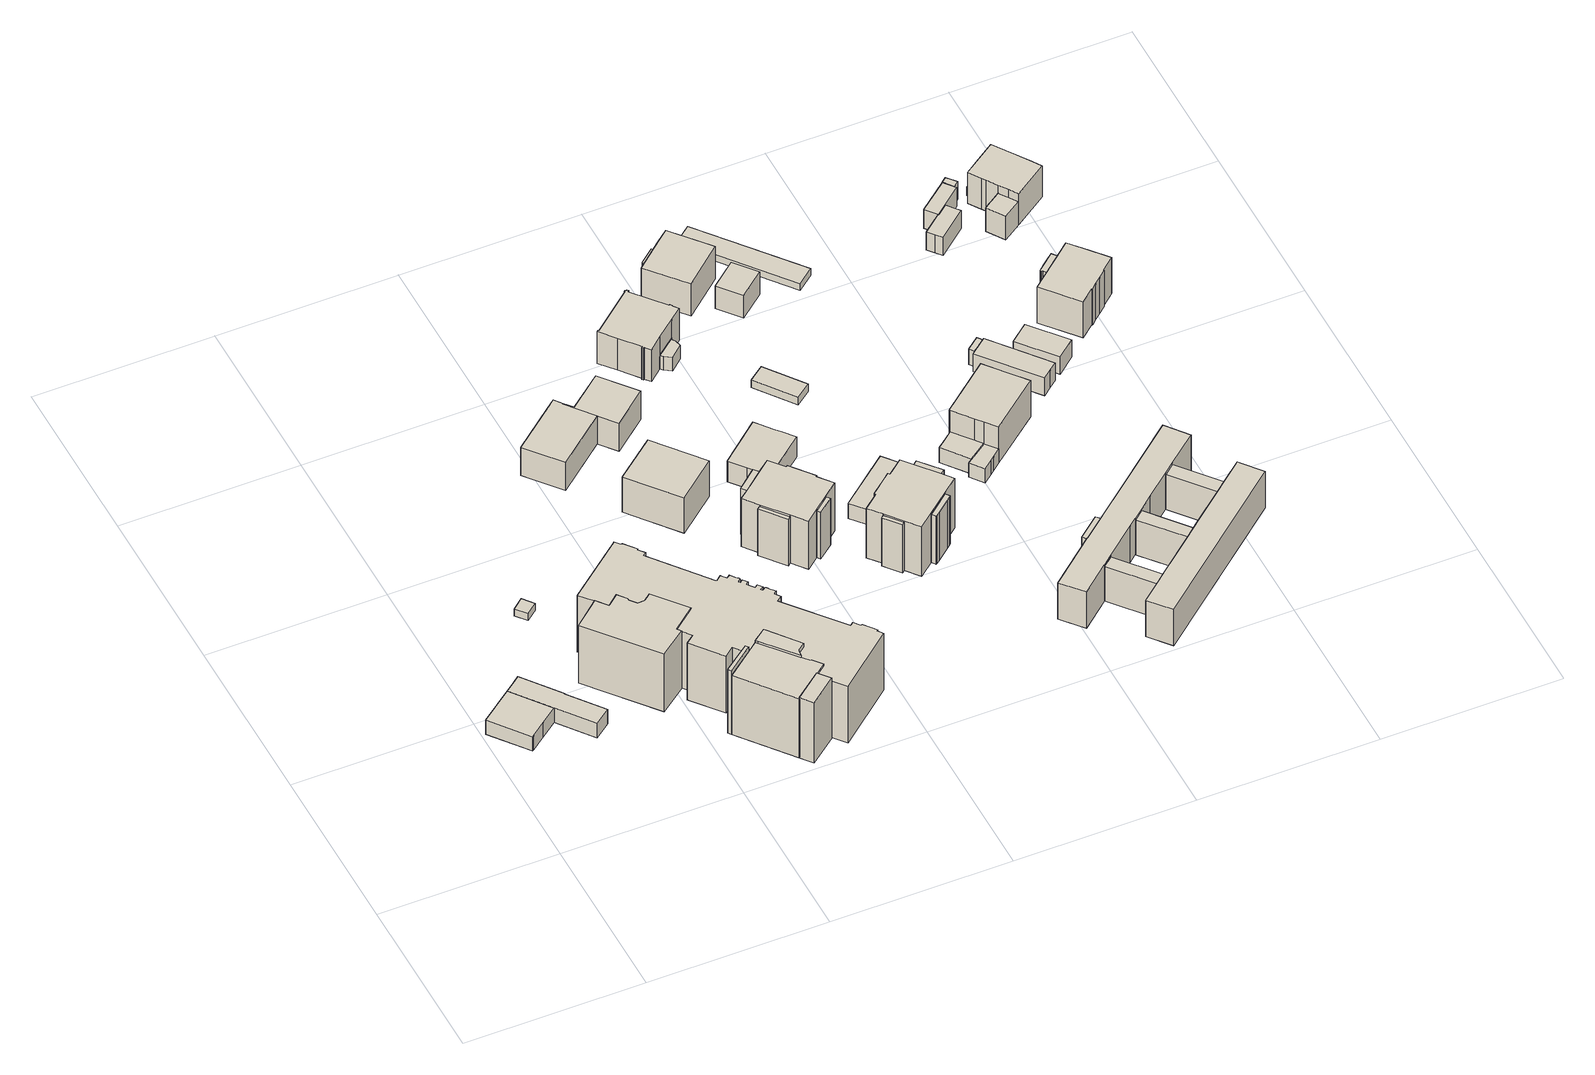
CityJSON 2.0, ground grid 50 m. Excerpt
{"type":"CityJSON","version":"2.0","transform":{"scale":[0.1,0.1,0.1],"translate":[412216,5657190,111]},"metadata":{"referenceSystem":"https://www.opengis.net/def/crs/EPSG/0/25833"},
"CityObjects":{
"building1":{"type":"Building","attributes":{"Gemeindeschluessel":14612000,"Geometrietyp2DReferenz":"3000","function":"31001_9998","roofType":"9999"},"children":["building1-1","building1-2"]},
"building1-1":{"type":"BuildingPart","attributes":{"Dachtyp_tdc":"tdcFreeFormRoof","Dachneigung":44.34,"QualitaetDacherkennung":49,"Geometrietyp2DReferenz":"3000","measuredHeight":6.43,"roofType":"5000"},"parents":["building1"],"geometry":[{"type":"Solid","lod":"1","boundaries":[[[[0,1,2,3,4,5,6,7]],[[8,9,10,11,12,13,14,15]],[[7,8,15,0]],[[6,9,8,7]],[[5,10,9,6]],[[4,11,10,5]],[[3,12,11,4]],[[2,13,12,3]],[[1,14,13,2]],[[0,15,14,1]]]]}]},
"building1-2":{"type":"BuildingPart","attributes":{"Dachtyp_tdc":"tdcCutGableRoof","Dachneigung":0.229,"QualitaetDacherkennung":75,"Geometrietyp2DReferenz":"3000","measuredHeight":6.24,"roofType":"9999"},"parents":["building1"],"geometry":[{"type":"Solid","lod":"1","boundaries":[[[[1,0,16,17,18,19]],[[14,20,21,22,23,15]],[[19,20,14,1]],[[18,21,20,19]],[[17,22,21,18]],[[16,23,22,17]],[[0,15,23,16]],[[1,14,15,0]]]]}]},
"building2":{"type":"Building","attributes":{"Dachtyp_tdc":"tdcPolyFlatRoof","Gemeindeschluessel":14612000,"Dachneigung":0,"QualitaetDacherkennung":31,"Geometrietyp2DReferenz":"3000","measuredHeight":2.47,"function":"31001_9998","roofType":"1000"},"geometry":[{"type":"Solid","lod":"1","boundaries":[[[[24,25,26,27]],[[28,29,30,31]],[[27,29,28,24]],[[26,30,29,27]],[[25,31,30,26]],[[24,28,31,25]]]]}]},
"building3":{"type":"Building","attributes":{"name":"Sächsisches Staatsministerium der Justiz und für Demokratie, Europa und Gleichstellung","Dachtyp_tdc":"tdcFreeFormRoof","Gemeindeschluessel":14612000,"Dachneigung":10.08,"QualitaetDacherkennung":27,"Geometrietyp2DReferenz":"3000","measuredHeight":21.05,"function":"31001_3010","roofType":"5000"},"geometry":[{"type":"Solid","lod":"1","boundaries":[[[[32,33,34,35,36,37,38,39,40,41,42,43,44,45]],[[46,47,48,49,50,51,52,53,54,55,56,57,58,59]],[[45,47,46,32]],[[44,48,47,45]],[[43,49,48,44]],[[42,50,49,43]],[[41,51,50,42]],[[40,52,51,41]],[[39,53,52,40]],[[38,54,53,39]],[[37,55,54,38]],[[36,56,55,37]],[[35,57,56,36]],[[34,58,57,35]],[[33,59,58,34]],[[32,46,59,33]]]]}]},
"building4":{"type":"Building","attributes":{"name":"Sächsisches Staatsministerium der Justiz und für Demokratie, Europa und Gleichstellung","Gemeindeschluessel":14612000,"Geometrietyp2DReferenz":"3000","function":"31001_3010","roofType":"9999"},"children":["building4-1","building4-2","building4-3","building4-4"]},
"building4-1":{"type":"BuildingPart","attributes":{"Dachtyp_tdc":"tdcGableRoof","Dachneigung":10.08,"QualitaetDacherkennung":24,"Geometrietyp2DReferenz":"3000","measuredHeight":22.09,"roofType":"3100"},"parents":["building4"],"geometry":[{"type":"Solid","lod":"1","boundaries":[[[[60,61,62,63,64,65,66]],[[67,68,69,70,71,72,73]],[[66,68,67,60]],[[65,69,68,66]],[[64,70,69,65]],[[63,71,70,64]],[[62,72,71,63]],[[61,73,72,62]],[[60,67,73,61]]]]}]},
"building4-2":{"type":"BuildingPart","attributes":{"Dachtyp_tdc":"tdcHipAndGableRoof","Dachneigung":12.04,"QualitaetDacherkennung":25,"Geometrietyp2DReferenz":"3000","measuredHeight":21.77,"roofType":"5000"},"parents":["building4"],"geometry":[{"type":"Solid","lod":"1","boundaries":[[[[74,75,76,77,78,79,80,81,82,83,84,85]],[[86,69,67,87,88,89,90,91,92,93,94,95]],[[85,69,86,74]],[[84,67,69,85]],[[83,87,67,84]],[[82,88,87,83]],[[81,89,88,82]],[[80,90,89,81]],[[79,91,90,80]],[[78,92,91,79]],[[77,93,92,78]],[[76,94,93,77]],[[75,95,94,76]],[[74,86,95,75]]]]}]},
"building4-3":{"type":"BuildingPart","attributes":{"Dachtyp_tdc":"tdcFreeFormRoof","Dachneigung":59.9,"QualitaetDacherkennung":11,"Geometrietyp2DReferenz":"3000","measuredHeight":22.78,"roofType":"5000"},"parents":["building4"],"geometry":[{"type":"Solid","lod":"1","boundaries":[[[[96,97,98,99]],[[92,100,101,93]],[[99,100,92,96]],[[98,101,100,99]],[[97,93,101,98]],[[96,92,93,97]]]]}]},
"building4-4":{"type":"BuildingPart","attributes":{"Dachtyp_tdc":"tdcPolyFlatRoof","Dachneigung":0,"QualitaetDacherkennung":28,"Geometrietyp2DReferenz":"3000","measuredHeight":22.17,"roofType":"1000"},"parents":["building4"],"geometry":[{"type":"Solid","lod":"1","boundaries":[[[[102,103,104,105]],[[94,106,107,95]],[[105,106,94,102]],[[104,107,106,105]],[[103,95,107,104]],[[102,94,95,103]]]]}]},
"building5":{"type":"Building","attributes":{"name":"Sächsisches Staatsministerium der Justiz und für Demokratie, Europa und Gleichstellung","Dachtyp_tdc":"tdcFreeFormRoof","Gemeindeschluessel":14612000,"Dachneigung":47.97,"QualitaetDacherkennung":21,"Geometrietyp2DReferenz":"3000","measuredHeight":24.98,"function":"31001_3010","roofType":"5000"},"geometry":[{"type":"Solid","lod":"1","boundaries":[[[[108,109,110,111,112,113,114,115,116,117,118,119,120,121,122,123,124,125,126,127,128,129,130,131,132,133,134,135,136,137,138,139,140,141,142,143,144,145,146,147,148,149,150,151,152,153,154,155,156,157,158,159,160,161,162,163,164,165,166,167,168,169,170,171,172,173,174,175,176,177,178,179,180,181,182]],[[183,184,185,186,187,188,189,190,191,192,193,194,195,196,197,198,199,200,201,202,203,204,205,206,207,208,209,210,211,212,213,214,215,216,217,218,219,220,221,222,223,224,225,226,227,228,229,230,231,232,233,234,235,236,237,238,239,240,241,242,243,244,245,246,247,248,249,250,251,252,253,254,255,256,257]],[[182,184,183,108]],[[181,185,184,182]],[[180,186,185,181]],[[179,187,186,180]],[[178,188,187,179]],[[177,189,188,178]],[[176,190,189,177]],[[175,191,190,176]],[[174,192,191,175]],[[173,193,192,174]],[[172,194,193,173]],[[171,195,194,172]],[[170,196,195,171]],[[169,197,196,170]],[[168,198,197,169]],[[167,199,198,168]],[[166,200,199,167]],[[165,201,200,166]],[[164,202,201,165]],[[163,203,202,164]],[[162,204,203,163]],[[161,205,204,162]],[[160,206,205,161]],[[159,207,206,160]],[[158,208,207,159]],[[157,209,208,158]],[[156,210,209,157]],[[155,211,210,156]],[[154,212,211,155]],[[153,213,212,154]],[[152,214,213,153]],[[151,215,214,152]],[[150,216,215,151]],[[149,217,216,150]],[[148,218,217,149]],[[147,219,218,148]],[[146,220,219,147]],[[145,221,220,146]],[[144,222,221,145]],[[143,223,222,144]],[[142,224,223,143]],[[141,225,224,142]],[[140,226,225,141]],[[139,227,226,140]],[[138,228,227,139]],[[137,229,228,138]],[[136,230,229,137]],[[135,231,230,136]],[[134,232,231,135]],[[133,233,232,134]],[[132,234,233,133]],[[131,235,234,132]],[[130,236,235,131]],[[129,237,236,130]],[[128,238,237,129]],[[127,239,238,128]],[[126,240,239,127]],[[125,241,240,126]],[[124,242,241,125]],[[123,243,242,124]],[[122,244,243,123]],[[121,245,244,122]],[[120,246,245,121]],[[119,247,246,120]],[[118,248,247,119]],[[117,249,248,118]],[[116,250,249,117]],[[115,251,250,116]],[[114,252,251,115]],[[113,253,252,114]],[[112,254,253,113]],[[111,255,254,112]],[[110,256,255,111]],[[109,257,256,110]],[[108,183,257,109]]]]}]},
"building6":{"type":"Building","attributes":{"Gemeindeschluessel":14612000,"Geometrietyp2DReferenz":"3000","function":"31001_9998","roofType":"9999"},"children":["building6-1","building6-2"]},
"building6-1":{"type":"BuildingPart","attributes":{"Dachtyp_tdc":"tdcPolyFlatRoof","Dachneigung":0,"QualitaetDacherkennung":70,"Geometrietyp2DReferenz":"3000","measuredHeight":9.77,"roofType":"1000"},"parents":["building6"],"geometry":[{"type":"Solid","lod":"1","boundaries":[[[[258,259,260,261,262,263,264]],[[265,266,267,268,269,270,271]],[[264,266,265,258]],[[263,267,266,264]],[[262,268,267,263]],[[261,269,268,262]],[[260,270,269,261]],[[259,271,270,260]],[[258,265,271,259]]]]}]},
"building6-2":{"type":"BuildingPart","attributes":{"Dachtyp_tdc":"tdcPolyFlatRoof","Dachneigung":0,"QualitaetDacherkennung":74,"Geometrietyp2DReferenz":"3000","measuredHeight":9.79,"roofType":"1000"},"parents":["building6"],"geometry":[{"type":"Solid","lod":"1","boundaries":[[[[272,273,274,259,258,264,275]],[[276,277,266,265,271,278,279]],[[275,277,276,272]],[[264,266,277,275]],[[258,265,266,264]],[[259,271,265,258]],[[274,278,271,259]],[[273,279,278,274]],[[272,276,279,273]]]]}]},
"building7":{"type":"Building","attributes":{"Dachtyp_tdc":"tdcCutTentRoof","Gemeindeschluessel":14612000,"Dachneigung":19.86,"QualitaetDacherkennung":43,"Geometrietyp2DReferenz":"3000","measuredHeight":13.72,"function":"31001_9998","roofType":"9999"},"geometry":[{"type":"Solid","lod":"1","boundaries":[[[[280,281,282,283]],[[284,285,286,287]],[[283,285,284,280]],[[282,286,285,283]],[[281,287,286,282]],[[280,284,287,281]]]]}]},
"building8":{"type":"Building","attributes":{"Gemeindeschluessel":14612000,"Geometrietyp2DReferenz":"3000","function":"31001_9998","roofType":"9999"},"children":["building8-1","building8-2","building8-3","building8-4"]},
"building8-1":{"type":"BuildingPart","attributes":{"Dachtyp_tdc":"tdcCutTentRoof","Dachneigung":25.21,"QualitaetDacherkennung":63,"Geometrietyp2DReferenz":"3000","measuredHeight":18.15,"roofType":"9999"},"parents":["building8"],"geometry":[{"type":"Solid","lod":"1","boundaries":[[[[288,289,290,291,292,293,294,295,296,297,298,299,300,301]],[[302,303,304,305,306,307,308,309,310,311,312,313,314,315]],[[300,303,302,301]],[[299,304,303,300]],[[298,305,304,299]],[[297,306,305,298]],[[296,307,306,297]],[[295,308,307,296]],[[294,309,308,295]],[[293,310,309,294]],[[292,311,310,293]],[[291,312,311,292]],[[290,313,312,291]],[[289,314,313,290]],[[288,315,314,289]],[[301,302,315,288]]]]}]},
"building8-2":{"type":"BuildingPart","attributes":{"Dachtyp_tdc":"tdcFreeFormRoof","Dachneigung":43.03,"QualitaetDacherkennung":25,"Geometrietyp2DReferenz":"3000","measuredHeight":16.43,"roofType":"5000"},"parents":["building8"],"geometry":[{"type":"Solid","lod":"1","boundaries":[[[[316,317,318,319]],[[320,302,315,321]],[[319,302,320,316]],[[318,315,302,319]],[[317,321,315,318]],[[316,320,321,317]]]]}]},
"building8-3":{"type":"BuildingPart","attributes":{"Dachtyp_tdc":"tdcFreeFormRoof","Dachneigung":38.73,"QualitaetDacherkennung":21,"Geometrietyp2DReferenz":"3000","measuredHeight":16.45,"roofType":"5000"},"parents":["building8"],"geometry":[{"type":"Solid","lod":"1","boundaries":[[[[322,323,324,325]],[[312,326,327,313]],[[325,326,312,322]],[[324,327,326,325]],[[323,313,327,324]],[[322,312,313,323]]]]}]},
"building8-4":{"type":"BuildingPart","attributes":{"Dachtyp_tdc":"tdcPolyFlatRoof","Dachneigung":24.14,"QualitaetDacherkennung":28,"Geometrietyp2DReferenz":"3000","measuredHeight":16.36,"roofType":"2100"},"parents":["building8"],"geometry":[{"type":"Solid","lod":"1","boundaries":[[[[328,329,330,331]],[[332,305,304,333]],[[331,305,332,328]],[[330,304,305,331]],[[329,333,304,330]],[[328,332,333,329]]]]}]},
"building9":{"type":"Building","attributes":{"Dachtyp_tdc":"tdcFreeFormRoof","Gemeindeschluessel":14612000,"Dachneigung":21.41,"QualitaetDacherkennung":81,"Geometrietyp2DReferenz":"3000","measuredHeight":8.31,"function":"31001_9998","roofType":"5000"},"geometry":[{"type":"Solid","lod":"1","boundaries":[[[[334,335,336,337,338,339,340,341,342]],[[343,344,345,346,347,348,349,350,351]],[[342,344,343,334]],[[341,345,344,342]],[[340,346,345,341]],[[339,347,346,340]],[[338,348,347,339]],[[337,349,348,338]],[[336,350,349,337]],[[335,351,350,336]],[[334,343,351,335]]]]}]},
"building10":{"type":"Building","attributes":{"Gemeindeschluessel":14612000,"Geometrietyp2DReferenz":"3000","function":"31001_9998","roofType":"9999"},"children":["building10-1","building10-2"]},
"building10-1":{"type":"BuildingPart","attributes":{"Dachtyp_tdc":"tdcPolyFlatRoof","Dachneigung":0,"QualitaetDacherkennung":69,"Geometrietyp2DReferenz":"3000","measuredHeight":4.66,"roofType":"1000"},"parents":["building10"],"geometry":[{"type":"Solid","lod":"1","boundaries":[[[[352,353,354,355,356,357,358]],[[359,360,361,362,363,364,365]],[[358,360,359,352]],[[357,361,360,358]],[[356,362,361,357]],[[355,363,362,356]],[[354,364,363,355]],[[353,365,364,354]],[[352,359,365,353]]]]}]},
"building10-2":{"type":"BuildingPart","attributes":{"Dachtyp_tdc":"tdcHipAndGableRoof","Dachneigung":10.46,"QualitaetDacherkennung":29,"Geometrietyp2DReferenz":"3000","measuredHeight":12.83,"roofType":"5000"},"parents":["building10"],"geometry":[{"type":"Solid","lod":"1","boundaries":[[[[366,367,368,369,370,371,372,373,374,375,376,377,378,379,380,381,382,383,384,385,386,387,388,389]],[[360,390,391,392,393,394,395,396,397,398,399,400,401,402,403,404,405,406,407,408,409,410,411,361]],[[388,390,360,389]],[[387,391,390,388]],[[386,392,391,387]],[[385,393,392,386]],[[384,394,393,385]],[[383,395,394,384]],[[382,396,395,383]],[[381,397,396,382]],[[380,398,397,381]],[[379,399,398,380]],[[378,400,399,379]],[[377,401,400,378]],[[376,402,401,377]],[[375,403,402,376]],[[374,404,403,375]],[[373,405,404,374]],[[372,406,405,373]],[[371,407,406,372]],[[370,408,407,371]],[[369,409,408,370]],[[368,410,409,369]],[[367,411,410,368]],[[366,361,411,367]],[[389,360,361,366]]]]}]},
"building11":{"type":"Building","attributes":{"Gemeindeschluessel":14612000,"Geometrietyp2DReferenz":"3000","function":"31001_9998","roofType":"9999"},"children":["building11-1","building11-2","building11-3","building11-4"]},
"building11-1":{"type":"BuildingPart","attributes":{"Dachtyp_tdc":"tdcFreeFormRoof","Dachneigung":42.84,"QualitaetDacherkennung":23,"Geometrietyp2DReferenz":"3000","measuredHeight":16.94,"roofType":"5000"},"parents":["building11"],"geometry":[{"type":"Solid","lod":"1","boundaries":[[[[412,413,414,415]],[[416,417,418,419]],[[415,417,416,412]],[[414,418,417,415]],[[413,419,418,414]],[[412,416,419,413]]]]}]},
"building11-2":{"type":"BuildingPart","attributes":{"Dachtyp_tdc":"tdcGableRoof","Dachneigung":10.43,"QualitaetDacherkennung":53,"Geometrietyp2DReferenz":"3000","measuredHeight":17.15,"roofType":"3100"},"parents":["building11"],"geometry":[{"type":"Solid","lod":"1","boundaries":[[[[420,421,422,423]],[[424,425,426,427]],[[423,425,424,420]],[[422,426,425,423]],[[421,427,426,422]],[[420,424,427,421]]]]}]},
"building11-3":{"type":"BuildingPart","attributes":{"Dachtyp_tdc":"tdcPolyFlatRoof","Dachneigung":10.98,"QualitaetDacherkennung":34,"Geometrietyp2DReferenz":"3000","measuredHeight":16.85,"roofType":"2100"},"parents":["building11"],"geometry":[{"type":"Solid","lod":"1","boundaries":[[[[428,429,430,431,432,433,434,435,436,437]],[[438,439,440,441,442,443,444,445,446,447]],[[436,438,447,437]],[[435,439,438,436]],[[434,440,439,435]],[[433,441,440,434]],[[432,442,441,433]],[[431,443,442,432]],[[430,444,443,431]],[[429,445,444,430]],[[428,446,445,429]],[[437,447,446,428]]]]}]},
"building11-4":{"type":"BuildingPart","attributes":{"Dachtyp_tdc":"tdcCutTentRoof","Dachneigung":26.5,"QualitaetDacherkennung":61,"Geometrietyp2DReferenz":"3000","measuredHeight":18.84,"roofType":"9999"},"parents":["building11"],"geometry":[{"type":"Solid","lod":"1","boundaries":[[[[448,449,450,451,452,453,454,455,456,457,458,459,460,461,462,463,464]],[[416,465,466,467,468,469,470,471,472,473,424,427,474,447,446,475,417]],[[464,465,416,448]],[[463,466,465,464]],[[462,467,466,463]],[[461,468,467,462]],[[460,469,468,461]],[[459,470,469,460]],[[458,471,470,459]],[[457,472,471,458]],[[456,473,472,457]],[[455,424,473,456]],[[454,427,424,455]],[[453,474,427,454]],[[452,447,474,453]],[[451,446,447,452]],[[450,475,446,451]],[[449,417,475,450]],[[448,416,417,449]]]]}]},
"building12":{"type":"Building","attributes":{"Dachtyp_tdc":"tdcPolyFlatRoof","Gemeindeschluessel":14612000,"Dachneigung":28.18,"QualitaetDacherkennung":77,"Geometrietyp2DReferenz":"3000","measuredHeight":6.76,"function":"31001_9998","roofType":"2100"},"geometry":[{"type":"Solid","lod":"1","boundaries":[[[[476,477,478,479]],[[480,481,482,483]],[[479,481,480,476]],[[478,482,481,479]],[[477,483,482,478]],[[476,480,483,477]]]]}]},
"building13":{"type":"Building","attributes":{"Dachtyp_tdc":"tdcPolyFlatRoof","Gemeindeschluessel":14612000,"Dachneigung":0,"QualitaetDacherkennung":86,"Geometrietyp2DReferenz":"3000","measuredHeight":2.69,"function":"31001_9998","roofType":"1000"},"geometry":[{"type":"Solid","lod":"1","boundaries":[[[[484,485,486,487]],[[488,489,490,491]],[[487,489,488,484]],[[486,490,489,487]],[[485,491,490,486]],[[484,488,491,485]]]]}]},
"building14":{"type":"Building","attributes":{"Gemeindeschluessel":14612000,"Geometrietyp2DReferenz":"3000","function":"31001_9998","roofType":"9999"},"children":["building14-1","building14-2"]},
"building14-1":{"type":"BuildingPart","attributes":{"Dachtyp_tdc":"tdcGableRoof","Dachneigung":30.79,"QualitaetDacherkennung":71,"Geometrietyp2DReferenz":"3000","measuredHeight":13.28,"roofType":"3100"},"parents":["building14"],"geometry":[{"type":"Solid","lod":"1","boundaries":[[[[492,493,494,495,496,497]],[[498,499,500,501,502,503]],[[497,499,498,492]],[[496,500,499,497]],[[495,501,500,496]],[[494,502,501,495]],[[493,503,502,494]],[[492,498,503,493]]]]}]},
"building14-2":{"type":"BuildingPart","attributes":{"Dachtyp_tdc":"tdcPolyFlatRoof","Dachneigung":36.29,"QualitaetDacherkennung":35,"Geometrietyp2DReferenz":"3000","measuredHeight":8.86,"roofType":"2100"},"parents":["building14"],"geometry":[{"type":"Solid","lod":"1","boundaries":[[[[504,505,506,507]],[[508,499,498,509]],[[507,499,508,504]],[[506,498,499,507]],[[505,509,498,506]],[[504,508,509,505]]]]}]},
"building15":{"type":"Building","attributes":{"Dachtyp_tdc":"tdcGableRoof","Gemeindeschluessel":14612000,"Dachneigung":38.32,"QualitaetDacherkennung":79,"Geometrietyp2DReferenz":"3000","measuredHeight":9.48,"function":"31001_9998","roofType":"3100"},"geometry":[{"type":"Solid","lod":"1","boundaries":[[[[510,511,512,513]],[[514,515,516,517]],[[513,515,514,510]],[[512,516,515,513]],[[511,517,516,512]],[[510,514,517,511]]]]}]},
"building16":{"type":"Building","attributes":{"Dachtyp_tdc":"tdcPolyFlatRoof","Gemeindeschluessel":14612000,"Dachneigung":4.29,"QualitaetDacherkennung":45,"Geometrietyp2DReferenz":"3000","measuredHeight":5.46,"function":"31001_9998","roofType":"2100"},"geometry":[{"type":"Solid","lod":"1","boundaries":[[[[518,519,520,521,522,523]],[[524,525,526,527,528,529]],[[523,525,524,518]],[[522,526,525,523]],[[521,527,526,522]],[[520,528,527,521]],[[519,529,528,520]],[[518,524,529,519]]]]}]},
"building17":{"type":"Building","attributes":{"Dachtyp_tdc":"tdcPolyFlatRoof","Gemeindeschluessel":14612000,"Dachneigung":0,"QualitaetDacherkennung":24,"Geometrietyp2DReferenz":"3000","measuredHeight":4.92,"function":"31001_9998","roofType":"1000"},"geometry":[{"type":"Solid","lod":"1","boundaries":[[[[530,531,532,533,534,535,536,537]],[[538,539,540,541,542,543,544,545]],[[537,539,538,530]],[[536,540,539,537]],[[535,541,540,536]],[[534,542,541,535]],[[533,543,542,534]],[[532,544,543,533]],[[531,545,544,532]],[[530,538,545,531]]]]}]},
"building18":{"type":"Building","attributes":{"Dachtyp_tdc":"tdcPolyFlatRoof","Gemeindeschluessel":14612000,"Dachneigung":4.97,"QualitaetDacherkennung":90,"Geometrietyp2DReferenz":"3000","measuredHeight":2.58,"function":"31001_2463","roofType":"2100"},"geometry":[{"type":"Solid","lod":"1","boundaries":[[[[546,547,548,549]],[[550,551,552,553]],[[549,551,550,546]],[[548,552,551,549]],[[547,553,552,548]],[[546,550,553,547]]]]}]},
"building19":{"type":"Building","attributes":{"Dachtyp_tdc":"tdcGableRoof","Gemeindeschluessel":14612000,"Dachneigung":24.84,"QualitaetDacherkennung":78,"Geometrietyp2DReferenz":"3000","measuredHeight":14.23,"function":"31001_9998","roofType":"3100"},"geometry":[{"type":"Solid","lod":"1","boundaries":[[[[554,555,556,557,558,559,560,561]],[[527,562,526,563,564,565,566,567]],[[561,562,527,554]],[[560,526,562,561]],[[559,563,526,560]],[[558,564,563,559]],[[557,565,564,558]],[[556,566,565,557]],[[555,567,566,556]],[[554,527,567,555]]]]}]},
"building20":{"type":"Building","attributes":{"name":"30. Oberschule Dresden","Gemeindeschluessel":14612000,"Geometrietyp2DReferenz":"3000","function":"31001_3021","roofType":"9999"},"children":["building20-1","building20-2","building20-3","building20-4","building20-5","building20-6"]},
"building20-1":{"type":"BuildingPart","attributes":{"Dachtyp_tdc":"tdcPolyFlatRoof","Dachneigung":2.94,"QualitaetDacherkennung":73,"Geometrietyp2DReferenz":"3000","measuredHeight":12.75,"roofType":"2100"},"parents":["building20"],"geometry":[{"type":"Solid","lod":"1","boundaries":[[[[568,569,570,571,572,573,574,575,576,577]],[[578,579,580,581,582,583,584,585,586,587]],[[576,579,578,577]],[[575,580,579,576]],[[574,581,580,575]],[[573,582,581,574]],[[572,583,582,573]],[[571,584,583,572]],[[570,585,584,571]],[[569,586,585,570]],[[568,587,586,569]],[[577,578,587,568]]]]}]},
"building20-2":{"type":"BuildingPart","attributes":{"Dachtyp_tdc":"tdcPolyFlatRoof","Dachneigung":0,"QualitaetDacherkennung":68,"Geometrietyp2DReferenz":"3000","measuredHeight":12.1,"roofType":"1000"},"parents":["building20"],"geometry":[{"type":"Solid","lod":"1","boundaries":[[[[588,589,590,591]],[[592,578,587,593]],[[591,578,592,588]],[[590,587,578,591]],[[589,593,587,590]],[[588,592,593,589]]]]}]},
"building20-3":{"type":"BuildingPart","attributes":{"Dachtyp_tdc":"tdcPolyFlatRoof","Dachneigung":2.85,"QualitaetDacherkennung":72,"Geometrietyp2DReferenz":"3000","measuredHeight":12.78,"roofType":"2100"},"parents":["building20"],"geometry":[{"type":"Solid","lod":"1","boundaries":[[[[594,595,596,597,598,599,600,601,602,603,604,605,606,607,608,609,610,611,612,613,614]],[[615,616,617,618,619,620,621,622,623,624,625,626,627,628,629,592,593,630,631,632,633]],[[614,616,615,594]],[[613,617,616,614]],[[612,618,617,613]],[[611,619,618,612]],[[610,620,619,611]],[[609,621,620,610]],[[608,622,621,609]],[[607,623,622,608]],[[606,624,623,607]],[[605,625,624,606]],[[604,626,625,605]],[[603,627,626,604]],[[602,628,627,603]],[[601,629,628,602]],[[600,592,629,601]],[[599,593,592,600]],[[598,630,593,599]],[[597,631,630,598]],[[596,632,631,597]],[[595,633,632,596]],[[594,615,633,595]]]]}]},
"building20-4":{"type":"BuildingPart","attributes":{"Dachtyp_tdc":"tdcPolyFlatRoof","Dachneigung":0,"QualitaetDacherkennung":64,"Geometrietyp2DReferenz":"3000","measuredHeight":12.11,"roofType":"1000"},"parents":["building20"],"geometry":[{"type":"Solid","lod":"1","boundaries":[[[[634,635,636,637,638]],[[579,626,625,639,580]],[[638,579,580,634]],[[637,626,579,638]],[[636,625,626,637]],[[635,639,625,636]],[[634,580,639,635]]]]}]},
"building20-5":{"type":"BuildingPart","attributes":{"Dachtyp_tdc":"tdcPolyFlatRoof","Dachneigung":0,"QualitaetDacherkennung":68,"Geometrietyp2DReferenz":"3000","measuredHeight":12.07,"roofType":"1000"},"parents":["building20"],"geometry":[{"type":"Solid","lod":"1","boundaries":[[[[640,641,642,643]],[[621,582,581,622]],[[643,582,621,640]],[[642,581,582,643]],[[641,622,581,642]],[[640,621,622,641]]]]}]},
"building20-6":{"type":"BuildingPart","attributes":{"Dachtyp_tdc":"tdcPolyFlatRoof","Dachneigung":4.7,"QualitaetDacherkennung":48,"Geometrietyp2DReferenz":"3000","measuredHeight":12.31,"roofType":"2100"},"parents":["building20"],"geometry":[{"type":"Solid","lod":"1","boundaries":[[[[644,645,646,647,648,649,650,651]],[[633,652,653,654,655,617,616,615]],[[651,652,633,644]],[[650,653,652,651]],[[649,654,653,650]],[[648,655,654,649]],[[647,617,655,648]],[[646,616,617,647]],[[645,615,616,646]],[[644,633,615,645]]]]}]},
"building21":{"type":"Building","attributes":{"Dachtyp_tdc":"tdcPolyFlatRoof","Gemeindeschluessel":14612000,"Dachneigung":6.09,"QualitaetDacherkennung":54,"Geometrietyp2DReferenz":"3000","measuredHeight":5.58,"function":"31001_9998","roofType":"2100"},"geometry":[{"type":"Solid","lod":"1","boundaries":[[[[656,657,658,659,660]],[[661,662,663,664,665]],[[660,662,661,656]],[[659,663,662,660]],[[658,664,663,659]],[[657,665,664,658]],[[656,661,665,657]]]]}]},
"building22":{"type":"Building","attributes":{"Dachtyp_tdc":"tdcGableRoof","Gemeindeschluessel":14612000,"Dachneigung":18.65,"QualitaetDacherkennung":81,"Geometrietyp2DReferenz":"3000","measuredHeight":6.62,"function":"31001_9998","roofType":"3100"},"geometry":[{"type":"Solid","lod":"1","boundaries":[[[[666,667,668,669,670,671,672,673]],[[661,665,674,664,675,676,677,678]],[[673,665,661,666]],[[672,674,665,673]],[[671,664,674,672]],[[670,675,664,671]],[[669,676,675,670]],[[668,677,676,669]],[[667,678,677,668]],[[666,661,678,667]]]]}]},
"building23":{"type":"Building","attributes":{"Dachtyp_tdc":"tdcGableRoof","Gemeindeschluessel":14612000,"Dachneigung":29.05,"QualitaetDacherkennung":78,"Geometrietyp2DReferenz":"3000","measuredHeight":6.99,"function":"31001_9998","roofType":"3100"},"geometry":[{"type":"Solid","lod":"1","boundaries":[[[[679,680,681,682]],[[683,684,685,686]],[[682,684,683,679]],[[681,685,684,682]],[[680,686,685,681]],[[679,683,686,680]]]]}]},
"building24":{"type":"Building","attributes":{"Dachtyp_tdc":"tdcGableRoof","Gemeindeschluessel":14612000,"Dachneigung":32.67,"QualitaetDacherkennung":81,"Geometrietyp2DReferenz":"3000","measuredHeight":6.93,"function":"31001_9998","roofType":"3100"},"geometry":[{"type":"Solid","lod":"1","boundaries":[[[[687,688,689,690,691,692,693,694]],[[695,696,697,698,699,700,701,702]],[[694,696,695,687]],[[693,697,696,694]],[[692,698,697,693]],[[691,699,698,692]],[[690,700,699,691]],[[689,701,700,690]],[[688,702,701,689]],[[687,695,702,688]]]]}]},
"building25":{"type":"Building","attributes":{"Dachtyp_tdc":"tdcFreeFormRoof","Gemeindeschluessel":14612000,"Dachneigung":32.31,"QualitaetDacherkennung":67,"Geometrietyp2DReferenz":"3000","measuredHeight":7.3,"function":"31001_9998","roofType":"5000"},"geometry":[{"type":"Solid","lod":"1","boundaries":[[[[703,704,705,706,707]],[[708,709,710,711,712]],[[707,709,708,703]],[[706,710,709,707]],[[705,711,710,706]],[[704,712,711,705]],[[703,708,712,704]]]]}]},
"building26":{"type":"Building","attributes":{"Gemeindeschluessel":14612000,"Geometrietyp2DReferenz":"3000","function":"31001_9998","roofType":"9999"},"children":["building26-1","building26-2"]},
"building26-1":{"type":"BuildingPart","attributes":{"Dachtyp_tdc":"tdcGableRoof","Dachneigung":25.82,"QualitaetDacherkennung":38,"Geometrietyp2DReferenz":"3000","measuredHeight":12.27,"roofType":"3100"},"parents":["building26"],"geometry":[{"type":"Solid","lod":"1","boundaries":[[[[713,714,715,716,717,718,719,720,721,722,723]],[[724,725,726,727,728,729,730,731,732,733,734]],[[722,725,724,723]],[[721,726,725,722]],[[720,727,726,721]],[[719,728,727,720]],[[718,729,728,719]],[[717,730,729,718]],[[716,731,730,717]],[[715,732,731,716]],[[714,733,732,715]],[[713,734,733,714]],[[723,724,734,713]]]]}]},
"building26-2":{"type":"BuildingPart","attributes":{"Dachtyp_tdc":"tdcFreeFormRoof","Dachneigung":22.69,"QualitaetDacherkennung":21,"Geometrietyp2DReferenz":"3000","measuredHeight":13.87,"roofType":"5000"},"parents":["building26"],"geometry":[{"type":"Solid","lod":"1","boundaries":[[[[735,736,737,738,739,740,741,742,743,744,745,746,747]],[[748,749,750,751,752,753,754,726,724,755,756,757,758]],[[747,749,748,735]],[[746,750,749,747]],[[745,751,750,746]],[[744,752,751,745]],[[743,753,752,744]],[[742,754,753,743]],[[741,726,754,742]],[[740,724,726,741]],[[739,755,724,740]],[[738,756,755,739]],[[737,757,756,738]],[[736,758,757,737]],[[735,748,758,736]]]]}]},
"building27":{"type":"Building","attributes":{"Dachtyp_tdc":"tdcGableRoof","Gemeindeschluessel":14612000,"Dachneigung":31.84,"QualitaetDacherkennung":60,"Geometrietyp2DReferenz":"3000","measuredHeight":6.74,"function":"31001_9998","roofType":"3100"},"geometry":[{"type":"Solid","lod":"1","boundaries":[[[[759,760,761,762]],[[763,764,765,766]],[[762,764,763,759]],[[761,765,764,762]],[[760,766,765,761]],[[759,763,766,760]]]]}]},
"building28":{"type":"Building","attributes":{"Dachtyp_tdc":"tdcPolyFlatRoof","Gemeindeschluessel":14612000,"Dachneigung":0,"QualitaetDacherkennung":0,"Geometrietyp2DReferenz":"3000","BezugspunktDach":"2000","measuredHeight":3,"function":"31001_9998"},"geometry":[{"type":"Solid","lod":"1","boundaries":[[[[767,768,769,770]],[[771,772,773,774]],[[770,772,771,767]],[[769,773,772,770]],[[768,774,773,769]],[[767,771,774,768]]]]}]},
"building29":{"type":"Building","attributes":{"Gemeindeschluessel":14612000,"Geometrietyp2DReferenz":"3000","function":"31001_9998","roofType":"9999"},"children":["building29-1","building29-2"]},
"building29-1":{"type":"BuildingPart","attributes":{"Dachtyp_tdc":"tdcCutGableRoof","Dachneigung":0.045,"QualitaetDacherkennung":36,"Geometrietyp2DReferenz":"3000","measuredHeight":11.26,"roofType":"9999"},"parents":["building29"],"geometry":[{"type":"Solid","lod":"1","boundaries":[[[[775,776,777,778,779,780,781,782,783,784,785,786]],[[787,788,789,790,791,792,793,794,795,796,797,798]],[[786,788,787,775]],[[785,789,788,786]],[[784,790,789,785]],[[783,791,790,784]],[[782,792,791,783]],[[781,793,792,782]],[[780,794,793,781]],[[779,795,794,780]],[[778,796,795,779]],[[777,797,796,778]],[[776,798,797,777]],[[775,787,798,776]]]]}]},
"building29-2":{"type":"BuildingPart","attributes":{"Dachtyp_tdc":"tdcPolyFlatRoof","Dachneigung":0,"QualitaetDacherkennung":58,"Geometrietyp2DReferenz":"3000","measuredHeight":8.1,"roofType":"1000"},"parents":["building29"],"geometry":[{"type":"Solid","lod":"1","boundaries":[[[[799,800,801,802,803,804]],[[805,806,807,808,798,796]],[[804,806,805,799]],[[803,807,806,804]],[[802,808,807,803]],[[801,798,808,802]],[[800,796,798,801]],[[799,805,796,800]]]]}]}
},
"vertices":[
[94,505,75],[173,402,75],[246,307,75],[290,341,75],[217,435,75],[218,436,75],[139,539,75],[109,516,75],[109,516,25],[139,539,25],[218,436,25],[217,435,25],[290,341,25],[246,307,25],[173,402,25],[94,505,25],
[3,436,75],[83,333,75],[87,336,75],[127,367,75],[127,367,25],[87,336,25],[83,333,25],[3,436,25],
[244,783,47],[268,754,47],[298,778,47],[274,808,47],[244,783,22],[274,808,22],[298,778,22],[268,754,22],
[566,444,219],[494,532,219],[474,516,219],[454,515,219],[438,534,219],[438,541,219],[419,564,219],[387,537,219],[362,568,219],[289,507,219],[438,326,219],[511,381,219],[502,392,219],[564,442,219],[566,444,18],[564,442,18],[502,392,18],[511,381,18],[438,326,18],[289,507,18],[362,568,18],[387,537,18],[419,564,18],[438,541,18],[438,534,18],[454,515,18],[474,516,18],[494,532,18],
[737,169,228],[739,188,228],[761,205,228],[696,287,228],[692,292,228],[657,265,228],[662,259,228],[737,169,17],[662,259,17],[657,265,17],[692,292,17],[696,287,17],[761,205,17],[739,188,17],
[647,257,222],[628,242,222],[555,184,222],[671,39,222],[746,99,222],[776,123,222],[777,124,222],[775,127,222],[756,150,222],[754,149,222],[737,169,222],[657,265,222],[647,257,17],[754,149,17],[756,150,17],[775,127,17],[777,124,17],[776,123,17],[746,99,17],[671,39,17],[555,184,17],[628,242,17],
[746,99,227],[671,39,227],[696,7,227],[772,67,227],[772,67,17],[696,7,17],
[555,184,239],[628,242,239],[622,249,239],[548,193,239],[548,193,17],[622,249,17],
[528,360,217],[530,357,217],[506,338,217],[573,255,217],[600,277,217],[622,249,217],[628,242,217],[692,292,217],[761,205,217],[739,188,217],[737,169,217],[754,149,217],[756,150,217],[775,127,217],[777,124,217],[746,99,217],[772,67,217],[801,32,217],[959,163,217],[948,177,217],[951,180,217],[924,214,217],[921,212,217],[906,230,217],[897,222,217],[770,376,217],[785,388,217],[781,393,217],[773,403,217],[782,410,217],[770,424,217],[767,428,217],[765,431,217],[763,433,217],[754,426,217],[750,430,217],[759,437,217],[749,449,217],[740,443,217],[725,462,217],[733,468,217],[723,481,217],[715,474,217],[711,479,217],[720,486,217],[717,490,217],[714,493,217],[711,496,217],[701,509,217],[692,502,217],[683,513,217],[680,517,217],[664,504,217],[539,661,217],[548,668,217],[534,685,217],[536,688,217],[509,721,217],[506,720,217],[493,736,217],[492,734,217],[467,714,217],[332,605,217],[362,568,217],[387,537,217],[419,564,217],[438,541,217],[438,534,217],[454,515,217],[474,516,217],[494,532,217],[566,444,217],[564,442,217],[502,392,217],[511,381,217],[528,360,20],[511,381,20],[502,392,20],[564,442,20],[566,444,20],[494,532,20],[474,516,20],[454,515,20],[438,534,20],[438,541,20],[419,564,20],[387,537,20],[362,568,20],[332,605,20],[467,714,20],[492,734,20],[493,736,20],[506,720,20],[509,721,20],[536,688,20],[534,685,20],[548,668,20],[539,661,20],[664,504,20],[680,517,20],[683,513,20],[692,502,20],[701,509,20],[711,496,20],[714,493,20],[717,490,20],[720,486,20],[711,479,20],[715,474,20],[723,481,20],[733,468,20],[725,462,20],[740,443,20],[749,449,20],[759,437,20],[750,430,20],[754,426,20],[763,433,20],[765,431,20],[767,428,20],[770,424,20],[782,410,20],[773,403,20],[781,393,20],[785,388,20],[770,376,20],[897,222,20],[906,230,20],[921,212,20],[924,214,20],[951,180,20],[948,177,20],[959,163,20],[801,32,20],[772,67,20],[746,99,20],[777,124,20],[775,127,20],[756,150,20],[754,149,20],[737,169,20],[739,188,20],[761,205,20],[692,292,20],[628,242,20],[622,249,20],[600,277,20],[573,255,20],[506,338,20],[530,357,20],
[629,1324,110],[631,1325,110],[614,1346,110],[589,1325,110],[472,1230,110],[549,1135,110],[689,1250,110],[629,1324,12],[689,1250,12],[549,1135,12],[472,1230,12],[589,1325,12],[614,1346,12],[631,1325,12],
[823,1282,110],[745,1378,110],[651,1301,110],[727,1203,110],[823,1282,12],[727,1203,12],[651,1301,12],[745,1378,12],
[645,1010,132],[752,878,132],[863,969,132],[757,1100,132],[645,1010,9],[757,1100,9],[863,969,9],[752,878,9],
[941,666,183],[973,627,183],[1008,656,183],[1050,691,183],[1088,722,183],[1056,761,183],[1059,763,183],[1008,826,183],[1005,823,183],[971,864,183],[943,841,183],[886,794,183],[856,770,183],[888,731,183],[888,731,16],[856,770,16],[886,794,16],[943,841,16],[971,864,16],[1005,823,16],[1008,826,16],[1059,763,16],[1056,761,16],[1088,722,16],[1050,691,16],[1008,656,16],[973,627,16],[941,666,16],
[879,724,178],[933,659,178],[941,666,178],[888,731,178],[879,724,16],[933,659,16],
[1050,691,178],[1008,656,178],[1015,647,178],[1058,682,178],[1058,682,16],[1015,647,16],
[929,857,175],[873,810,175],[886,794,175],[943,841,175],[929,857,16],[873,810,16],
[925,994,81],[959,953,81],[998,905,81],[1116,1000,81],[1091,1031,81],[1076,1048,81],[1042,1090,81],[1040,1093,81],[924,996,81],[925,994,10],[924,996,10],[1040,1093,10],[1042,1090,10],[1076,1048,10],[1091,1031,10],[1116,1000,10],[998,905,10],[959,953,10],
[950,1421,51],[970,1409,51],[1005,1439,51],[1000,1459,51],[993,1467,51],[997,1471,51],[944,1428,51],[950,1421,4],[944,1428,4],[997,1471,4],[993,1467,4],[1000,1459,4],[1005,1439,4],[970,1409,4],
[997,1471,115],[1030,1499,115],[1018,1514,115],[1019,1516,115],[1015,1521,115],[1013,1519,115],[941,1605,115],[944,1608,115],[940,1612,115],[938,1610,115],[936,1613,115],[935,1612,115],[932,1609,115],[933,1608,115],[817,1512,115],[815,1514,115],[812,1512,115],[848,1469,115],[891,1417,115],[888,1415,115],[892,1410,115],[894,1412,115],[907,1397,115],[944,1428,115],[907,1397,4],[894,1412,4],[892,1410,4],[888,1415,4],[891,1417,4],[848,1469,4],[812,1512,4],[815,1514,4],[817,1512,4],[933,1608,4],[932,1609,4],[935,1612,4],[936,1613,4],[938,1610,4],[940,1612,4],[944,1608,4],[941,1605,4],[1013,1519,4],[1015,1521,4],[1019,1516,4],[1018,1514,4],[1030,1499,4],
[1146,564,187],[1139,558,187],[1175,513,187],[1183,520,187],[1146,564,20],[1183,520,20],[1175,513,20],[1139,558,20],
[1287,690,188],[1335,632,188],[1349,643,188],[1301,701,188],[1287,690,20],[1301,701,20],[1349,643,20],[1335,632,20],
[1255,516,187],[1263,507,187],[1263,505,187],[1267,508,187],[1277,516,187],[1313,546,187],[1322,553,187],[1325,555,187],[1324,557,187],[1316,567,187],[1324,557,20],[1325,555,20],[1322,553,20],[1313,546,20],[1277,516,20],[1267,508,20],[1263,505,20],[1263,507,20],[1255,516,20],[1316,567,20],
[1146,564,192],[1183,520,192],[1213,482,192],[1255,516,192],[1316,567,192],[1359,602,192],[1335,632,192],[1287,690,192],[1264,718,192],[1221,683,192],[1217,688,192],[1196,671,192],[1166,646,192],[1156,638,192],[1159,634,192],[1117,599,192],[1147,564,192],[1147,564,20],[1117,599,20],[1159,634,20],[1156,638,20],[1166,646,20],[1196,671,20],[1217,688,20],[1221,683,20],[1264,718,20],[1359,602,20],[1213,482,20],
[1278,861,70],[1136,746,70],[1170,706,70],[1311,821,70],[1278,861,17],[1311,821,17],[1170,706,17],[1136,746,17],
[1241,1200,31],[1162,1305,31],[1120,1273,31],[1199,1168,31],[1241,1200,5],[1199,1168,5],[1120,1273,5],[1162,1305,5],
[1041,1696,117],[1005,1665,117],[1092,1562,117],[1202,1655,117],[1115,1758,117],[1080,1729,117],[1041,1696,5],[1080,1729,5],[1115,1758,5],[1202,1655,5],[1092,1562,5],[1005,1665,5],
[1068,1743,86],[1028,1710,86],[1041,1696,86],[1080,1729,86],[1068,1743,5],[1028,1710,5],
[1157,1560,85],[1206,1500,85],[1277,1557,85],[1227,1618,85],[1157,1560,6],[1227,1618,6],[1277,1557,6],[1206,1500,6],
[1423,828,68],[1478,759,68],[1497,772,68],[1529,795,68],[1471,867,68],[1441,842,68],[1423,828,16],[1441,842,16],[1471,867,16],[1529,795,16],[1497,772,16],[1478,759,16],
[1519,734,66],[1533,745,66],[1555,764,66],[1529,795,66],[1497,772,66],[1478,759,66],[1467,750,66],[1495,714,66],[1519,734,17],[1495,714,17],[1467,750,17],[1478,759,17],[1497,772,17],[1529,795,17],[1555,764,17],[1533,745,17],
[1419,1564,30],[1207,1827,30],[1161,1790,30],[1373,1526,30],[1419,1564,7],[1373,1526,7],[1161,1790,7],[1207,1827,7],
[1529,795,142],[1555,764,142],[1695,877,142],[1653,929,142],[1609,983,142],[1469,869,142],[1471,867,142],[1513,815,142],[1513,815,16],[1469,869,16],[1609,983,16],[1653,929,16],[1695,877,16],[1555,764,16],
[1678,105,142],[1625,61,142],[1674,2,142],[2083,343,142],[2035,403,142],[1980,357,142],[1950,332,142],[1855,253,142],[1816,220,142],[1706,129,142],[1706,129,16],[1816,220,16],[1855,253,16],[1950,332,16],[1980,357,16],[2035,403,16],[2083,343,16],[1674,2,16],[1625,61,16],[1678,105,16],
[1614,239,137],[1586,216,137],[1678,105,137],[1706,129,137],[1614,239,16],[1586,216,16],
[1588,319,142],[1587,319,142],[1455,208,142],[1505,149,142],[1585,216,142],[1586,216,142],[1614,239,142],[1614,240,142],[1701,312,142],[1724,331,142],[1724,330,142],[1751,353,142],[1790,386,142],[1859,443,142],[1859,442,142],[1889,468,142],[1972,536,142],[1924,597,142],[1744,448,142],[1655,375,142],[1656,375,142],[1588,319,16],[1656,375,16],[1655,375,16],[1744,448,16],[1924,597,16],[1972,536,16],[1889,468,16],[1859,442,16],[1859,443,16],[1790,386,16],[1751,353,16],[1724,330,16],[1724,331,16],[1701,312,16],[1614,240,16],[1585,216,16],[1505,149,16],[1455,208,16],[1587,319,16],
[1855,253,138],[1842,242,138],[1751,353,138],[1724,330,138],[1816,220,138],[1842,242,16],
[1889,468,137],[1859,442,137],[1950,332,137],[1980,357,137],
[1587,319,139],[1588,319,139],[1656,375,139],[1655,375,139],[1648,369,139],[1638,381,139],[1579,332,139],[1578,331,139],[1578,331,16],[1579,332,16],[1638,381,16],[1648,369,16],
[1647,1092,71],[1658,1100,71],[1681,1119,71],[1669,1134,71],[1635,1107,71],[1647,1092,16],[1635,1107,16],[1669,1134,16],[1681,1119,16],[1658,1100,16],
[1647,1092,77],[1634,1081,77],[1758,929,77],[1783,949,77],[1804,966,77],[1681,1119,77],[1660,1102,77],[1658,1100,77],[1660,1102,16],[1804,966,16],[1783,949,16],[1758,929,16],[1634,1081,16],
[1795,1124,73],[1744,1082,73],[1826,983,73],[1877,1026,73],[1795,1124,13],[1877,1026,13],[1826,983,13],[1744,1082,13],
[1767,1561,73],[1766,1563,73],[1713,1519,73],[1728,1501,73],[1742,1484,73],[1823,1551,73],[1809,1568,73],[1796,1585,73],[1767,1561,11],[1796,1585,11],[1809,1568,11],[1823,1551,11],[1742,1484,11],[1728,1501,11],[1713,1519,11],[1766,1563,11],
[1767,1561,74],[1847,1627,74],[1843,1632,74],[1822,1658,74],[1741,1593,74],[1767,1561,8],[1741,1593,8],[1822,1658,8],[1843,1632,8],[1847,1627,8],
[1936,1271,127],[1917,1255,127],[1904,1244,127],[1887,1230,127],[1887,1227,127],[1889,1224,127],[1892,1225,127],[1902,1213,127],[1888,1201,127],[1919,1227,127],[1950,1253,127],[1950,1253,14],[1919,1227,14],[1888,1201,14],[1902,1213,14],[1892,1225,14],[1889,1224,14],[1887,1227,14],[1887,1230,14],[1904,1244,14],[1917,1255,14],[1936,1271,14],
[2025,1151,139],[2024,1153,139],[2060,1184,139],[2020,1232,139],[1980,1279,139],[1950,1253,139],[1888,1201,139],[1850,1169,139],[1931,1074,139],[1969,1106,139],[1971,1104,139],[1987,1119,139],[2005,1134,139],[2025,1151,14],[2005,1134,14],[1987,1119,14],[1971,1104,14],[1969,1106,14],[1931,1074,14],[1850,1169,14],[1980,1279,14],[2020,1232,14],[2060,1184,14],[2024,1153,14],
[1822,1658,76],[1843,1632,76],[1857,1643,76],[1835,1669,76],[1822,1658,14],[1835,1669,14],[1857,1643,14],[1843,1632,14],
[1882,1646,45],[1891,1633,45],[1916,1650,45],[1908,1663,45],[1882,1646,15],[1908,1663,15],[1916,1650,15],[1891,1633,15],
[1902,1578,122],[1922,1547,122],[1939,1523,122],[1955,1499,122],[2049,1562,122],[2033,1587,122],[1990,1651,122],[1967,1685,122],[1916,1650,122],[1891,1633,122],[1873,1621,122],[1896,1587,122],[1902,1578,14],[1896,1587,14],[1873,1621,14],[1891,1633,14],[1916,1650,14],[1967,1685,14],[1990,1651,14],[2033,1587,14],[2049,1562,14],[1955,1499,14],[1939,1523,14],[1922,1547,14],
[1904,1465,95],[1955,1499,95],[1922,1547,95],[1892,1527,95],[1887,1524,95],[1872,1513,95],[1904,1465,14],[1872,1513,14],[1887,1524,14],[1892,1527,14]
]}
